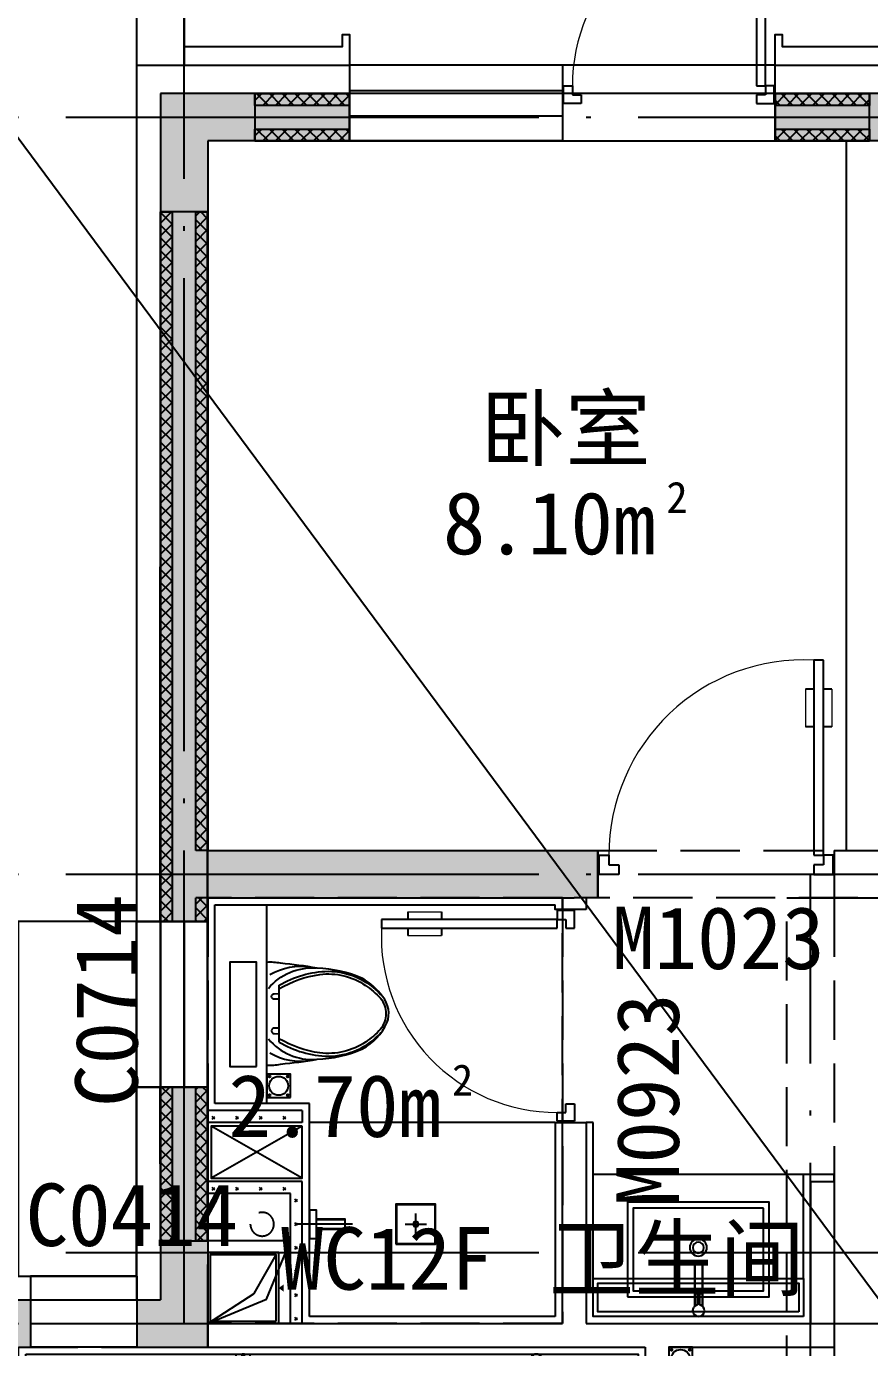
# Model space of a CAD drawing. Extents: x -46233 to 84150, y 109350 to 390860.
# Drawn here: x 28836 to 32402, y 152998 to 158584 of the extents above; entities that cross this region are included whole.
import ezdxf

# ---------------------------------------------------------------- set-up
doc = ezdxf.new("R2010")
doc.units = 0
doc.header["$LTSCALE"] = 1000
doc.header["$MEASUREMENT"] = 0
for name, pattern in [('120-WC-1.8x1.5+2.65x1.6$0$__DASH', [0.35, 0.25, -0.1]), ('120-墙体$0$120-墙体$0$DASH', [0.35, 0.25, -0.1]), ('3#-轴线$1$DOTE', [2.42, 2, -0.2, 0.02, -0.2]), ('DASH', [0.35, 0.25, -0.1])]:
    doc.linetypes.add(name, pattern=pattern)
doc.layers.get('Defpoints').update_dxf_attribs({"color": 4, "linetype": 'DASH'})
for name, color, linetype in [('120+120-墙体-连接$0$A-COLU-CONC-HATC', 204, 'Continuous'), ('120+120-墙体-连接$0$A-FLOR-UNDR', 177, 'Continuous'), ('120+120-墙体-连接$0$A-WALL-CONC', 9, 'Continuous'), ('120+120-墙体-连接$0$A-WALL-INSL', 241, 'Continuous'), ('120-MC编号-偶反$0$$1$A-ANNO-TEXT', 255, 'Continuous'), ('120-MC编号-偶反$0$$5$A-ANNO-TEXT', 255, 'Continuous'), ('120-O-MC$0$A-DOOR', 51, 'Continuous'), ('120-O-MC$0$A-WALL-CONC', 9, 'Continuous'), ('120-O-MC$0$A-WALL-INSL', 241, 'Continuous'), ('120-WC-1.8x1.5+2.65x1.6$0$A-FLOR-SPCL', 225, 'Continuous'), ('120-WC-1.8x1.5+2.65x1.6$0$FF-FIXT', 31, 'Continuous'), ('120-WC-1.8x1.5+2.65x1.6$0$FF-洁具及配件', 31, 'Continuous'), ('120-墙体$0$120-墙体$0$A-COLU-CONC-HATC', 204, 'Continuous'), ('120-墙体$0$120-墙体$0$A-DOOR', 51, 'Continuous'), ('120-墙体$0$120-墙体$0$A-FLOR-UNDR', 177, 'Continuous'), ('120-墙体$0$120-墙体$0$A-FURN-FIXD', 45, 'Continuous'), ('120-墙体$0$120-墙体$0$A-FURN-MOVE', 47, '120-墙体$0$120-墙体$0$DASH'), ('120-墙体$0$120-墙体$0$A-WALL-BLOK', 131, 'Continuous'), ('120-墙体$0$120-墙体$0$A-WALL-CONC', 9, 'Continuous'), ('120-墙体$0$120-墙体$0$A-WALL-INSL', 241, 'Continuous'), ('120-墙体$0$A-COLU-CONC-HATC', 204, 'Continuous'), ('120-墙体$0$A-FLOR-SPCL', 225, 'Continuous'), ('120-墙体$0$A-WALL-STUD', 133, 'Continuous'), ('120-文字-标反$0$A-ANNO-TEXT', 7, 'Continuous'), ('3#-轴线$1$A-ANNO-DOTE', 10, '3#-轴线$1$DOTE'), ('3#楼二层线脚$0$A-00-HX-113-wall-01Y$0$HRAL', 31, 'Continuous'), ('A-ANNO-NOTE', 3, 'Continuous'), ('S-ANNO-TEXT', 7, 'Continuous'), ('S-PC-FQ-WYQ', 4, 'Continuous')]:
    doc.layers.add(name, color=color, linetype=linetype)
doc.styles.add('120-MC编号-偶反$0$Standard', font='')
doc.styles.add('120-文字-标反$0$Standard', font='')
doc.styles.get("Standard").update_dxf_attribs({"font": ''})
doc.styles.get('120-MC编号-偶反$0$Standard').set_extended_font_data('SimSun')
doc.styles.get('120-文字-标反$0$Standard').set_extended_font_data('SimSun')
doc.styles.get('Standard').set_extended_font_data('SimSun')
pattern_1 = [(45, (16.99, 14.34), (-50, 50), [16, -54.7107]), (135, (128.304, 14.34), (-50, -50), [16, -54.7107])]

# ---------------------------------------------------------------- blocks, each defined once
blk = doc.blocks.new('120-O-MC$0$$DorLib2D$00000009')
for p, q in [((0.4129, 0.9053), (0.4129, 0.0807)), ((0.4541, 0.9053), (0.4129, 0.9053)), ((0.4541, 0.0807), (0.4541, 0.9053)), ((0.4129, 0.7822), (0.378, 0.7822)), ((0.489, 0.7822), (0.4541, 0.7822)), ((0.4129, 0.6235), (0.378, 0.6235)), ((0.489, 0.6235), (0.4541, 0.6235)), ((-0.4941, 0.0807), (-0.4529, 0.0807)), ((-0.4941, -0.0018), (-0.4941, 0.0807)), ((-0.4529, 0.0807), (-0.4529, 0.0395)), ((0.4129, 0.0807), (0.4541, 0.0807)), ((0.4953, 0.0807), (0.4541, 0.0807)), ((0.4541, 0.0807), (0.4541, 0.0395)), ((0.4953, -0.0018), (0.4953, 0.0807)), ((-0.4529, 0.0395), (-0.4117, 0.0395)), ((-0.4117, 0.0395), (-0.4117, -0.0018)), ((0.4541, 0.0395), (0.4129, 0.0395)), ((0.4129, 0.0395), (0.4129, -0.0018)), ((-0.4941, -0.0018), (-0.4941, -0.0018)), ((-0.4117, -0.0018), (-0.4941, -0.0018)), ((0.4129, -0.0018), (0.4953, -0.0018)), ((0.4953, -0.0018), (0.4953, -0.0018))]:
    blk.add_line(p, q)
at = {"lineweight": 13}
for p, q in [((0.378, 0.7822), (0.378, 0.6235)), ((0.489, 0.7822), (0.489, 0.6235))]:
    blk.add_line(p, q, dxfattribs=at)
blk.add_arc((0.3716, 0.0817), 0.8246, 87.13397, 180.07167, dxfattribs=at)
blk = doc.blocks.new('120-O-MC$0$$TCHSYS$WIN2D')
for p, q in [((-0.5, 0.5), (0.5, 0.5)), ((-0.5, 0.5), (-0.5, -0.5)), ((0.5, 0.5), (0.5, -0.5)), ((0.5, 0.1667), (-0.5, 0.1667)), ((0.5, -0.1667), (-0.5, -0.1667)), ((-0.5, -0.5), (0.5, -0.5))]:
    blk.add_line(p, q)
blk = doc.blocks.new('120-O-MC')
at = {"layer": '120-O-MC$0$A-DOOR'}
blk.add_line((-2500, 219.999479), (-1600, 219.999479), dxfattribs=at)
at = {"layer": '120-O-MC$0$A-WALL-CONC'}
for p, q in [((-2500, -100.000521), (-2500, 99.999479)), ((-700, -100.000521), (-700, 99.999479))]:
    blk.add_line(p, q, dxfattribs=at)
at = {"layer": '120-O-MC$0$A-WALL-INSL'}
for points in [[(-2500.020238, 99.471964), (-2500.020238, 220), (-3500, 220), (-3500, 100)], [(100, -3400), (200, -3400), (200, 219.999479), (-700, 219.999479), (-700, 99.999479)], [(200, -5000), (200, -4100), (100, -4100)]]:
    blk.add_lwpolyline(points, dxfattribs=at)
at = {"layer": '120-O-MC$0$A-DOOR', "zscale": 320}
for name, p, xscale, yscale in [('120-O-MC$0$$DorLib2D$00000009', (-2050, 59.999479), -900, 900), ('120-O-MC$0$$TCHSYS$WIN2D', (-1150, 59.999479), 900, 320)]:
    blk.add_blockref(name, p, dxfattribs=dict(at, xscale=xscale, yscale=yscale))
blk = doc.blocks.new('120-墙体$0$120-墙体$0$A$C73C35FE8')
at = {"layer": '120-墙体$0$120-墙体$0$A-FLOR-UNDR'}
blk.add_lwpolyline([(0, 350), (350, 350), (350, 0), (0, 0)], close=True, dxfattribs=at)
blk.add_lwpolyline([(0, 0), (103.1, 248.2), (350, 350)], dxfattribs=at)
at = {"layer": '120-墙体$0$120-墙体$0$A-FURN-FIXD'}
blk.add_lwpolyline([(150, 300, 0, 30, 0), (150, 320.8, 30, 30, 0)], format="xyseb", dxfattribs=at)
for points in [[(0, 300), (300, 300), (300, 0), (0, 0)], [(10, 290), (290, 290), (290, 10), (10, 10)]]:
    blk.add_lwpolyline(points, close=True, dxfattribs=at)
blk.add_lwpolyline([(0, 0), (127.1, 196.7), (290, 290)], dxfattribs=at)
blk = doc.blocks.new('120-WC-1.8x1.5+2.65x1.6$0$REWREWR')
at = {"layer": '120-WC-1.8x1.5+2.65x1.6$0$A-FLOR-SPCL', "linetype": '120-WC-1.8x1.5+2.65x1.6$0$__DASH', "ltscale": 0.5}
for p, q in [((15260162.3, -510296.4), (15260785.1, -510296.4)), ((15260112.3, -511062.7), (15260112.3, -510346.4)), ((15260150.1, -510918.5), (15260150.1, -510391.3)), ((15260190.1, -510351.3), (15260757.4, -510351.3)), ((15260797.4, -510918.5), (15260797.4, -510391.3)), ((15260835.1, -510346.4), (15260835.1, -511062.7)), ((15260835.1, -510918.1), (15260112.3, -510918.1)), ((15260242.6, -510974.7), (15260242.6, -510964.2)), ((15260323.9, -510949.8), (15260259.2, -510949.8)), ((15260259.2, -510949.8), (15260259.2, -510966.4)), ((15260259.2, -510966.4), (15260323.9, -510966.4)), ((15260323.9, -510966.4), (15260323.9, -510949.8)), ((15260334.3, -510975.9), (15260334.2, -510964.2)), ((15260709.4, -510997.1), (15260709.4, -511027.7)), ((15260792.6, -510997.1), (15260709.4, -510997.1)), ((15260792.6, -511027.7), (15260792.6, -510997.1)), ((15260112.3, -511026.9), (15260709.4, -511026.9)), ((15260112.3, -511062.7), (15260835.1, -511062.7)), ((15260792.6, -511026.9), (15260835.1, -511026.9))]:
    blk.add_line(p, q, dxfattribs=at)
blk.add_lwpolyline([(15260374, -510968.3, 0.185158), (15260369.1, -510955.6, 0.102042), (15260349.7, -510941.2, 0.060862), (15260324.6, -510933.2, 0.047173), (15260290.9, -510930, 0.047173), (15260257.1, -510933.2, 0.060862), (15260232.1, -510941.2, 0.102042), (15260212.6, -510955.6, 0.185158), (15260207.7, -510968.3, 0.185158), (15260212.6, -510981, 0.102042), (15260232.1, -510995.4, 0.060862), (15260257.1, -511003.4, 0.047173), (15260290.9, -511006.6, 0.047173), (15260324.6, -511003.4, 0.060862), (15260349.7, -510995.4, 0.102042), (15260369.1, -510981, 0.185158)], format="xyb", close=True, dxfattribs=at)
for points in [[(15260259.2, -510955.1, 0.008736), (15260256, -510955.8, 0.076276), (15260244.5, -510960.8, 0.259034), (15260242.6, -510964.2, 0.259034)], [(15260242.6, -510964.2, 0.259034), (15260244.5, -510967.6, 0.076276), (15260256, -510972.5, 0.036515), (15260269.5, -510975, 0.026615), (15260288.4, -510976, 0.026615), (15260307.2, -510975, 0.036515), (15260320.8, -510972.5, 0.076276), (15260332.3, -510967.6, 0.259034), (15260334.2, -510964.2, 0.259034), (15260332.3, -510960.8, 0.056762), (15260323.9, -510956.7, 0.036515)], [(15260242.6, -510974.7, 0.259034), (15260244.5, -510978.1, 0.076276), (15260256, -510983.1, 0.036515), (15260269.5, -510985.5, 0.026615), (15260288.4, -510986.5, 0.026615), (15260307.2, -510985.5, 0.036515), (15260320.8, -510983.1, 0.076276), (15260332.3, -510978.1, 0.259034), (15260334.2, -510974.7, 0.078462), (15260334, -510973.5, 0.056762)]]:
    blk.add_lwpolyline(points, format="xyb", dxfattribs=at)
blk.add_circle((15260748.8, -511027.7), 17.5, dxfattribs=at)
for centre, radius, start, end in [((15260162.3, -510346.4), 50, 90, 180), ((15260785.1, -510346.4), 50, 0, 90), ((15260190.1, -510391.3), 40, 90, 180), ((15260757.4, -510391.3), 40, 0, 90)]:
    blk.add_arc(centre, radius, start, end, dxfattribs=at)
at = {"layer": '120-WC-1.8x1.5+2.65x1.6$0$A-FLOR-SPCL', "linetype": '120-WC-1.8x1.5+2.65x1.6$0$__DASH', "ltscale": 0.5, "width": 0.8, "flags": 9}
for tag in ['YSIZE', 'XSIZE']:
    blk.add_attdef(tag, (15260490.1, -511062.7), '', height=0.5, rotation=180, dxfattribs=at)
blk = doc.blocks.new('120-WC-1.8x1.5+2.65x1.6$0$A$C569A68CE')
at = {"layer": '120-WC-1.8x1.5+2.65x1.6$0$A-FLOR-SPCL'}
for p, q in [((-17.2, -195.2), (-16.1, -195.2)), ((14, -195.2), (15.1, -195.2))]:
    blk.add_line(p, q, dxfattribs=at)
for points in [[(20.6, 14.3), (16.6, 19.5), (11.4, 23.5), (5.4, 25.9), (-1, 26.8), (-7.5, 25.9), (-13.5, 23.5), (-18.7, 19.5), (-22.7, 14.3), (-25.1, 8.3), (-26, 1.8), (-25.1, -4.6), (-22.7, -10.6), (-18.7, -15.8), (-13.5, -19.8), (-7.6, -22.2), (-6.7, -22.7), (-6, -23.2), (-5.4, -24), (-5, -24.8), (-5, -25.7), (-5, -76.2), (-4.9, -77.3), (-4.6, -78.2), (-3.9, -79), (-3, -79.7), (-2.1, -80), (-1, -80.2), (0, -80), (0.9, -79.7), (1.8, -79), (2.5, -78.2), (2.9, -77.3), (3, -76.2), (3, -25.7), (3, -24.8), (3.3, -24), (3.9, -23.2), (4.6, -22.7), (5.5, -22.2), (11.4, -19.8), (16.6, -15.8), (20.6, -10.6), (23.1, -4.6), (24, 1.8), (23.1, 8.3)], [(20.2, 14), (16.3, 19.1), (11.2, 23), (5.3, 25.4), (-1, 26.3), (-7.3, 25.4), (-13.2, 23), (-18.3, 19.1), (-22.2, 14), (-24.6, 8.1), (-25.5, 1.8), (-24.6, -4.5), (-22.2, -10.4), (-18.3, -15.5), (-13.2, -19.4), (-7.3, -21.8), (-6.4, -22.3), (-5.6, -22.9), (-4.9, -23.8), (-4.5, -24.7), (-4.5, -25.7), (-4.5, -76.2), (-4.4, -77.2), (-4.1, -78), (-3.5, -78.7), (-2.7, -79.3), (-1.9, -79.6), (-1, -79.7), (-0.1, -79.6), (0.7, -79.3), (1.5, -78.7), (2.1, -78), (2.4, -77.2), (2.5, -76.2), (2.5, -25.7), (2.5, -24.7), (2.9, -23.8), (3.6, -22.9), (4.4, -22.3), (5.3, -21.8), (11.2, -19.4), (16.3, -15.5), (20.2, -10.4), (22.6, -4.5), (23.5, 1.8), (22.6, 8.1)], [(16, -16.3), (15, -17.1), (15, -190.2), (14.4, -194.3), (12.8, -198.2), (10.3, -201.5), (7, -204), (3.1, -205.6), (-1, -206.2), (-5.2, -205.6), (-9, -204), (-12.3, -201.5), (-14.9, -198.2), (-16.5, -194.3), (-17, -190.2), (-17, -17.1), (-18, -16.3), (-18, -190.2), (-17.5, -194.6), (-15.8, -198.7), (-13.1, -202.2), (-9.5, -204.9), (-5.4, -206.6), (-1, -207.2), (3.4, -206.6), (7.5, -204.9), (11, -202.2), (13.7, -198.7), (15.4, -194.6), (16, -190.2)], [(15, -17.1), (11.4, -19.8), (5.5, -22.2), (4.6, -22.7), (3.9, -23.2), (3.3, -24), (3, -24.8), (3, -25.7), (3, -76.2), (2.8, -77.9), (1.8, -79), (0.5, -80), (-1.6, -80.2), (-3, -79.7), (-3.9, -79), (-4.9, -77.9), (-5, -76.2), (-5, -25.7), (-5, -24.8), (-5.4, -24), (-6, -23.2), (-6.7, -22.7), (-7.6, -22.2), (-13.5, -19.8), (-17, -17.1), (-17, -190.2), (-16.5, -194.3), (-14.9, -198.2), (-12.3, -201.5), (-9, -204), (-5.2, -205.6), (-1, -206.2), (3.1, -205.6), (7, -204), (10.3, -201.5), (12.8, -198.2), (14.4, -194.3), (15, -190.2)]]:
    blk.add_lwpolyline(points, close=True, dxfattribs=at)
blk.add_lwpolyline([(-13.5, -71.5), (-13.5, -71.3), (-13.5, -71.2), (-13.4, -71), (-13.4, -70.8), (-13.3, -70.6), (-13.2, -70.5), (-13.1, -70.3), (-12.9, -70.1), (-12.8, -70), (-12.6, -69.8), (-12.2, -69.5), (-11.7, -69.2), (-11.1, -68.9), (-10.5, -68.6), (-9.9, -68.3), (-9.2, -68.1), (-7.6, -67.7), (-5.8, -67.4), (-4, -67.2), (-2, -67), (-0.1, -67), (1.9, -67.2), (3.7, -67.4), (5.5, -67.7), (7.1, -68.1), (7.8, -68.3), (8.5, -68.6), (9.1, -68.9), (9.6, -69.2), (10.1, -69.5), (10.5, -69.8), (10.7, -70), (10.9, -70.1), (11, -70.3), (11.1, -70.5), (11.2, -70.6), (11.3, -70.8), (11.4, -71), (11.4, -71.2), (11.5, -71.3), (11.5, -71.5), (11.5, -71.7), (11.4, -71.9), (11.4, -72.1), (11.3, -72.2), (11.2, -72.4), (11.1, -72.6), (11, -72.7), (10.9, -72.9), (10.7, -73.1), (10.5, -73.2), (10.1, -73.6), (9.6, -73.9), (9.1, -74.2), (8.5, -74.4), (7.8, -74.7), (7.1, -74.9), (5.5, -75.4), (3.7, -75.7), (1.9, -75.9), (-0.1, -76), (-2, -76), (-4, -75.9), (-5.8, -75.7), (-7.6, -75.4), (-9.2, -74.9), (-9.9, -74.7), (-10.5, -74.4), (-11.1, -74.2), (-11.7, -73.9), (-12.2, -73.6), (-12.6, -73.2), (-12.8, -73.1), (-12.9, -72.9), (-13.1, -72.7), (-13.2, -72.6), (-13.3, -72.4), (-13.4, -72.2), (-13.4, -72.1), (-13.5, -71.9), (-13.5, -71.7), (-13.5, -71.5)], dxfattribs=at)
blk = doc.blocks.new('120-WC-1.8x1.5+2.65x1.6$0$A$C05716B03')
at = {"layer": '120-WC-1.8x1.5+2.65x1.6$0$A-FLOR-SPCL'}
for points in [[(-100, 400), (500, 400), (500, 0), (-100, 0)], [(475, 25), (-75, 25), (-75, 375), (475, 375)]]:
    blk.add_lwpolyline(points, close=True, dxfattribs=at)
for radius in [36, 23]:
    blk.add_circle((200, 192.2), radius, dxfattribs=at)
blk = doc.blocks.new('120-WC-1.8x1.5+2.65x1.6$0$A$C4A066A6E')
at = {"layer": '120-WC-1.8x1.5+2.65x1.6$0$FF-FIXT', "color": 8}
blk.add_blockref('120-WC-1.8x1.5+2.65x1.6$0$A$C569A68CE', (0, 456.5), dxfattribs=at)
at = {"layer": '120-WC-1.8x1.5+2.65x1.6$0$FF-洁具及配件', "color": 8, "ltscale": 0.01, "xscale": -1}
blk.add_blockref('120-WC-1.8x1.5+2.65x1.6$0$A$C05716B03', (200, 0), dxfattribs=at)
blk = doc.blocks.new('120-WC-1.8x1.5+2.65x1.6$0$A$C096A077C')
at = {"layer": '120-WC-1.8x1.5+2.65x1.6$0$A-FLOR-SPCL'}
blk.add_line((-182.2, 0), (56.6, 0), dxfattribs=at)
for points in [[(-366, -84), (-534, -84), (-534, 84), (-366, 84)], [(-368.8, -81.2), (-531.2, -81.2), (-531.2, 81.2), (-368.8, 81.2)], [(-30, -60), (-30, 60), (0, 60), (0, -60)], [(-30, -23), (-30, 23), (-150, 23), (-150, -23)], [(-150, 20), (-150, -20), (-30, -20), (-30, 20)]]:
    blk.add_lwpolyline(points, close=True, dxfattribs=at)
for points in [[(-450, -44.8), (-450, 44.8)], [(-405.2, 0), (-494.8, 0)]]:
    blk.add_lwpolyline(points, dxfattribs=at)
blk.add_circle((-450, 0), 11.2, dxfattribs=at)
blk = doc.blocks.new('120-WC-1.8x1.5+2.65x1.6$0$dfghrtjrtuj6')
at = {"layer": '120-WC-1.8x1.5+2.65x1.6$0$A-FLOR-SPCL'}
for points in [[(-217, 0, 0.071142), (-213, -58.1, 0.019152), (-192.8, -212.4, 0.090609), (-149, -404.1, 0.163158), (-38.2, -508, 0.273043), (72.6, -489.5, 0.094885), (149, -404.1, 0.090609), (192.8, -212.4, 0.019152), (213, -58.1, 0.071142), (217, 0)], [(-165, -12.4, 0.180688), (-197.1, -185.5, -4.705295)], [(-106.5, -6.4, 0.237416), (-193.6, -207.9, -3.87225)], [(-119.9, -51.4, 0.129606), (-179.5, -259.3, 0.211204), (-80.1, -482.5, 2.252949)], [(105.7, -51.3, -0.095348), (165.9, -224.7, -0.180567), (119.8, -417.3, -0.059956), (65.2, -480.7, -0.149733), (0, -503.9, -0.149733), (-65.2, -480.7, -0.059956), (-119.9, -417.3, -0.180567), (-165.9, -224.7, -0.095348), (-105.7, -51.3, 0.095348)], [(-61.3, -50.9), (-61.5, -31.5, 1.018669), (-84.1, -31.5), (-85.1, -51.1)], [(61.3, -50.9), (61.5, -31.5, -1.018669), (84.1, -31.5), (85.1, -51.1)], [(119.9, -51.4, -0.129606), (179.5, -259.3, -0.211204), (80.1, -482.5, -2.252949)], [(106.5, -6.4, -0.237416), (193.6, -207.9, 3.87225)], [(165, -12.4, -0.180688), (197.1, -185.5, 4.705295)]]:
    blk.add_lwpolyline(points, format="xyb", dxfattribs=at)
blk.add_lwpolyline([(-119.9, -51.4), (119.9, -51.4)], dxfattribs=at)
blk = doc.blocks.new('120-WC-1.8x1.5+2.65x1.6$0$A$C446C3F73')
at = {"layer": '120-WC-1.8x1.5+2.65x1.6$0$A-FLOR-SPCL'}
blk.add_lwpolyline([(-50, -50), (50, -50), (50, 50), (-50, 50)], close=True, dxfattribs=at)
for centre, radius in [((-39.1, 39.1), 4), ((0, 0), 40), ((39.1, 39.1), 4), ((-39.1, -39.1), 4), ((39.1, -39.1), 4)]:
    blk.add_circle(centre, radius, dxfattribs=at)
blk = doc.blocks.new('120-WC-1.8x1.5+2.65x1.6$0$A$C375b1e90')
at = {"layer": '120-WC-1.8x1.5+2.65x1.6$0$A-FLOR-SPCL'}
for points in [[(0, -770), (-10, -770), (-10, 0)], [(0, -770), (0, 0)]]:
    blk.add_lwpolyline(points, dxfattribs=at)
blk.add_lwpolyline([(15.4, -120.4), (5.4, -120.4), (5.4, -890.4), (15.4, -890.4)], close=True, dxfattribs=at)
blk = doc.blocks.new('120-WC-1.8x1.5+2.65x1.6')
at = {"layer": '120-WC-1.8x1.5+2.65x1.6$0$A-FLOR-SPCL'}
for p, q in [((-30, -30), (-1470, -30)), ((-250, -870), (-250, -30)), ((-30, -870), (-30, -30)), ((-430, -1770), (-430, -870)), ((-430, -870), (-30, -870)), ((-1630, -1770), (-1630, -950)), ((-1470, -950), (-1470, -1770)), ((-2650, -1170), (-1630, -1170)), ((-1470, -1770), (-430, -1770)), ((770, -1930), (-1820, -1930)), ((-1820, -1930), (-1820, -3470)), ((-180, -2130), (-180, -1930)), ((770, -3470), (770, -1930)), ((-980, -2130), (-180, -2130))]:
    blk.add_line(p, q, dxfattribs=at)
for points in [[(-1500, -50), (-1470, -50), (-1470, -30)], [(-1630, -950), (-1600, -950)], [(-1470, -950), (-1500, -950)], [(-1470, -950), (-430, -950)], [(-2650, -1200), (-2650, -1170)], [(-2520, -1610), (-2520, -1170)], [(-980, -1930), (-1820, -1930), (-1820, -2530), (-980, -2530), (-980, -2130)], [(-180, -3470), (-180, -1930)], [(-120.5, -3470), (-120.5, -1930)], [(-1750, -3500), (-1750, -3470), (-1820, -3470)], [(-850, -3500), (-850, -3470), (770, -3470)]]:
    blk.add_lwpolyline(points, dxfattribs=at)
for points in [[(-206.4, -712.7), (-206.4, -272.3), (-94.1, -272.3), (-94.1, -712.7)], [(-2520, -1770), (-1630, -1770), (-1630, -1610), (-2520, -1610)], [(-2500, -1750), (-1650, -1750), (-1650, -1630), (-2500, -1630)], [(-1820, -2090), (-180, -2090), (-180, -1930), (-1820, -1930)], [(-1800, -2070), (-200, -2070), (-200, -1950), (-1800, -1950)], [(-155.2, -1930), (-145.2, -1930), (-145.2, -2700), (-155.2, -2700)], [(-357.3, -2086.4), (-797.7, -2086.4), (-797.7, -1974.1), (-357.3, -1974.1)]]:
    blk.add_lwpolyline(points, close=True, dxfattribs=at)
at = {"layer": 'Defpoints'}
for points in [[(-1500, -1800), (0, -1800), (0, 0), (-1500, 0)], [(-1500, 0), (0, 0), (0, -1800), (-1500, -1800)], [(-1850, -3500), (800, -3500), (800, -1900), (-1850, -1900)], [(800, -1900), (-1850, -1900), (-1850, -3500), (800, -3500)]]:
    blk.add_lwpolyline(points, close=True, dxfattribs=at)
at = {"layer": '120-WC-1.8x1.5+2.65x1.6$0$A-FLOR-SPCL', "xscale": -1}
for name, p, rotation in [('120-WC-1.8x1.5+2.65x1.6$0$dfghrtjrtuj6', (-250, -490), 270), ('120-WC-1.8x1.5+2.65x1.6$0$A$C446C3F73', (-300, -795), 270), ('120-WC-1.8x1.5+2.65x1.6$0$A$C4A066A6E', (-2075, -1286.7), 180), ('120-WC-1.8x1.5+2.65x1.6$0$A$C446C3F73', (-230, -2180), 270), ('120-WC-1.8x1.5+2.65x1.6$0$A$C096A077C', (324.7, -3470), 90), ('120-WC-1.8x1.5+2.65x1.6$0$A$C446C3F73', (324.8, -3420), 90)]:
    blk.add_blockref(name, p, dxfattribs=dict(at, rotation=rotation))
at = {"layer": '120-WC-1.8x1.5+2.65x1.6$0$A-FLOR-SPCL'}
for name, p in [('120-WC-1.8x1.5+2.65x1.6$0$A$C096A077C', (-430, -1380)), ('120-WC-1.8x1.5+2.65x1.6$0$A$C375b1e90', (-145.2, -1930))]:
    blk.add_blockref(name, p, dxfattribs=at)
at = {"layer": '120-WC-1.8x1.5+2.65x1.6$0$A-FLOR-SPCL', "xscale": -1}
for name, p in [('120-WC-1.8x1.5+2.65x1.6$0$A$C446C3F73', (-2000, -1950)), ('120-WC-1.8x1.5+2.65x1.6$0$A$C4A066A6E', (-1391, -2412.4)), ('120-WC-1.8x1.5+2.65x1.6$0$dfghrtjrtuj6', (-580, -2130))]:
    blk.add_blockref(name, p, dxfattribs=at)
at = {"layer": '120-WC-1.8x1.5+2.65x1.6$0$A-FLOR-SPCL', "xscale": 0.830108359133129, "yscale": 0.830108359133129, "zscale": 0.830108359133129, "rotation": 90}
blk.add_blockref('120-WC-1.8x1.5+2.65x1.6$0$REWREWR', (-426249.2, -12670205.3), dxfattribs=at)
blk = doc.blocks.new('120-墙体$0$120-墙体$0$$TCHSYS$WIN2D')
for p, q in [((-0.5, 0.5), (0.5, 0.5)), ((-0.5, 0.5), (-0.5, -0.5)), ((0.5, 0.5), (0.5, -0.5)), ((0.5, 0.1667), (-0.5, 0.1667)), ((0.5, -0.1667), (-0.5, -0.1667)), ((-0.5, -0.5), (0.5, -0.5))]:
    blk.add_line(p, q)
blk = doc.blocks.new('120-墙体$0$120-墙体$0$$DorLib2D$00000009')
for p, q in [((0.4129, 0.9053), (0.4129, 0.0807)), ((0.4541, 0.9053), (0.4129, 0.9053)), ((0.4541, 0.0807), (0.4541, 0.9053)), ((0.4129, 0.7822), (0.378, 0.7822)), ((0.489, 0.7822), (0.4541, 0.7822)), ((0.4129, 0.6235), (0.378, 0.6235)), ((0.489, 0.6235), (0.4541, 0.6235)), ((-0.4941, 0.0807), (-0.4529, 0.0807)), ((-0.4941, -0.0018), (-0.4941, 0.0807)), ((-0.4529, 0.0807), (-0.4529, 0.0395)), ((0.4129, 0.0807), (0.4541, 0.0807)), ((0.4953, 0.0807), (0.4541, 0.0807)), ((0.4541, 0.0807), (0.4541, 0.0395)), ((0.4953, -0.0018), (0.4953, 0.0807)), ((-0.4529, 0.0395), (-0.4117, 0.0395)), ((-0.4117, 0.0395), (-0.4117, -0.0018)), ((0.4541, 0.0395), (0.4129, 0.0395)), ((0.4129, 0.0395), (0.4129, -0.0018)), ((-0.4941, -0.0018), (-0.4941, -0.0018)), ((-0.4117, -0.0018), (-0.4941, -0.0018)), ((0.4129, -0.0018), (0.4953, -0.0018)), ((0.4953, -0.0018), (0.4953, -0.0018))]:
    blk.add_line(p, q)
at = {"lineweight": 13}
for p, q in [((0.378, 0.7822), (0.378, 0.6235)), ((0.489, 0.7822), (0.489, 0.6235))]:
    blk.add_line(p, q, dxfattribs=at)
blk.add_arc((0.3716, 0.0817), 0.8246, 87.134, 180.0717, dxfattribs=at)
blk = doc.blocks.new('120-墙体')
at = {"layer": '120-墙体$0$120-墙体$0$A-COLU-CONC-HATC'}
for points in [[(-3500, 100), (-3500, -100), (-2850, -100), (-2850, 100)], [(-2850, 100), (-2850, -100), (-2500, -100), (-2500, 100)], [(-700, -100), (-100, -100), (100, 100), (-700, 100)], [(100, 100), (-100, -100), (-100, -3100), (-33.3, -3200), (100, -3200)], [(-1650, -3100), (-1750, -3100), (-1750, -3300), (-1650, -3300)], [(-33.3, -3200), (-100, -3100), (-1650, -3100), (-1650, -3300), (-100, -3300)], [(-33.3, -3200), (-100, -3300), (-100, -3400), (100, -3400), (100, -3200)], [(100, -4100), (-100, -4100), (-100, -5200), (100, -5000)], [(200, -5200), (200, -5000), (100, -5000), (-100, -5200)]]:
    blk.add_hatch(color=256, dxfattribs=at).paths.add_polyline_path(points)
at = {"layer": '120-墙体$0$A-COLU-CONC-HATC'}
h = blk.add_hatch(dxfattribs=at)
h.set_pattern_fill('石膏板', color=256, scale=20, style=0)
h.set_pattern_definition(pattern_1)
h.paths.add_polyline_path([(-500, -4250), (-100, -4250), (-100, -4200), (-500, -4200)])
h = blk.add_hatch(dxfattribs=at)
h.set_pattern_fill('石膏板', color=256, scale=20, style=0)
h.set_pattern_definition(pattern_1)
h.paths.add_polyline_path([(-450, -5100), (-450, -4550), (-500, -4500), (-500, -5100)])
h = blk.add_hatch(dxfattribs=at)
h.set_pattern_fill('石膏板', color=256, scale=20, style=0)
h.set_pattern_definition(pattern_1)
h.paths.add_polyline_path([(-500, -4500), (-450, -4550), (-100, -4550), (-100, -4500)])
at = {"layer": '120-墙体$0$120-墙体$0$A-FURN-MOVE'}
blk.add_circle((-330, -4680), 50, dxfattribs=at)
at = {"layer": '120-墙体$0$120-墙体$0$A-WALL-BLOK'}
for p, q in [((-2800, -100), (-2800, -3100)), ((-2750, -3100), (-2800, -3100)), ((-2850, -3300), (-2950, -3300)), ((-2750, -3300), (-2850, -3300)), ((-1700, -3300), (-1700, -3350)), ((-1700, -3350), (-1600, -3350)), ((-1600, -3350), (-1600, -3300)), ((-1600, -4250), (-1700, -4250)), ((-1700, -4250), (-1700, -5100)), ((-1600, -5100), (-1600, -4250)), ((-2750, -4500), (-2750, -5200)), ((-2650, -4500), (-2750, -4500)), ((-2650, -4500), (-2650, -5100)), ((-2000, -5100), (-2650, -5100)), ((-1700, -5100), (-2000, -5100)), ((-100, -5100), (-1600, -5100)), ((-100, -5200), (-100, -5100)), ((-2050, -5200), (-2750, -5200)), ((-2050, -5200), (-2050, -6800)), ((-1950, -5200), (-1950, -6800)), ((-1650, -5200), (-1950, -5200)), ((-100, -5200), (-1650, -5200))]:
    blk.add_line(p, q, dxfattribs=at)
at = {"layer": '120-墙体$0$120-墙体$0$A-WALL-CONC'}
for p, q in [((-3500, 100), (-2850, 100)), ((-2850, 100), (-2500, 100)), ((-2500, 100), (-2500, -100)), ((-700, 100), (100, 100)), ((-700, 100), (-700, -100)), ((100, 100), (100, -3200)), ((-3500, -100), (-2850, -100)), ((-2850, -100), (-2500, -100)), ((-700, -100), (-100, -100)), ((-100, -100), (-100, -3100)), ((-2750, -3100), (-2750, -3300)), ((-1650, -3100), (-1750, -3100)), ((-1750, -3100), (-1750, -3300)), ((-100, -3100), (-1650, -3100)), ((100, -3200), (100, -3400)), ((-1750, -3300), (-1650, -3300)), ((-100, -3300), (-1650, -3300)), ((-100, -3300), (-100, -3400)), ((-100, -3400), (100, -3400)), ((-100, -4100), (100, -4100)), ((-100, -4100), (-100, -5200)), ((100, -4100), (100, -5000)), ((200, -5000), (100, -5000)), ((200, -5000), (200, -5200)), ((650, -5000), (650, -5200)), ((200, -5200), (-100, -5200))]:
    blk.add_line(p, q, dxfattribs=at)
at = {"layer": '120-墙体$0$120-墙体$0$A-WALL-INSL'}
for p, q in [((200, -3400), (100, -3400)), ((200, -4100), (100, -4100)), ((200, -4900), (200, -5000))]:
    blk.add_line(p, q, dxfattribs=at)
at = {"layer": '120-墙体$0$A-FLOR-SPCL'}
blk.add_lwpolyline([(-500, -4265), (-115, -4265), (-115, -4485), (-500, -4485)], close=True, dxfattribs=at)
for points in [[(-500, -4265), (-115, -4485)], [(-500, -4485), (-115, -4265)]]:
    blk.add_lwpolyline(points, dxfattribs=at)
at = {"layer": '120-墙体$0$A-WALL-STUD'}
for p, q in [((-500, -4200), (-100, -4200)), ((-500, -4200), (-500, -4250)), ((-100, -4200), (-100, -4250)), ((-500, -4250), (-100, -4250)), ((-500, -5100), (-500, -4500)), ((-500, -4500), (-100, -4500)), ((-100, -4500), (-100, -4550)), ((-450, -5100), (-450, -4550)), ((-450, -4550), (-100, -4550)), ((-500, -5100), (-450, -5100))]:
    blk.add_line(p, q, dxfattribs=at)
at = {"layer": 'Defpoints'}
for points in [[(-6350, -3300), (-1750, -3300), (-1750, -3100), (-6350, -3100)], [(-2550, -3300), (-2750, -3300), (-2750, -6800), (-2550, -6800)], [(-450, -4550), (-100, -4550), (-100, -4800), (-450, -4800)]]:
    blk.add_lwpolyline(points, close=True, dxfattribs=at)
blk.add_blockref('120-WC-1.8x1.5+2.65x1.6', (-100, -3300))
at = {"rotation": 90}
blk.add_blockref('120-墙体$0$120-墙体$0$A$C73C35FE8', (-100, -5100), dxfattribs=at)
at = {"layer": '120-墙体$0$120-墙体$0$A-DOOR'}
for name, p, xscale, yscale, zscale, rotation in [('120-墙体$0$120-墙体$0$$DorLib2D$00000009', (-2250, -3200), 1000, -1000, 200, 180), ('120-墙体$0$120-墙体$0$$DorLib2D$00000009', (-1650, -3800), -900, 900, 100, 270), ('120-墙体$0$120-墙体$0$$TCHSYS$WIN2D', (50, -3750), -700, -300, 300, 270), ('120-墙体$0$120-墙体$0$$TCHSYS$WIN2D', (425, -5050), -450, -300, 300, 180)]:
    blk.add_blockref(name, p, dxfattribs=dict(at, xscale=xscale, yscale=yscale, zscale=zscale, rotation=rotation))
blk = doc.blocks.new('120+120-墙体-连接')
at = {"layer": '120+120-墙体-连接$0$A-COLU-CONC-HATC'}
blk.add_hatch(color=256, dxfattribs=at).paths.add_polyline_path([(0, -33.3), (100, -100), (150, -100), (150, 100), (0, 100)])
at = {"layer": '120+120-墙体-连接$0$A-FLOR-UNDR'}
blk.add_lwpolyline([(598, 1700), (98, 1700), (98, 200), (598, 200)], close=True, dxfattribs=at)
at = {"layer": '120+120-墙体-连接$0$A-WALL-CONC'}
for p, q in [((0, 100), (150, 100)), ((150, 100), (150, -100)), ((100, -100), (150, -100))]:
    blk.add_line(p, q, dxfattribs=at)
at = {"layer": '120+120-墙体-连接$0$A-WALL-INSL'}
blk.add_line((0, 200), (150, 200), dxfattribs=at)
blk = doc.blocks.new('120-文字-标反')
at = {"layer": '120-文字-标反$0$A-ANNO-TEXT', "style": '120-文字-标反$0$Standard'}
for s, p in [('卧室', (-8397.7, 5652.2)), ('WC12F', (-9240.7, 2143.2)), ('卫生间', (-8106.5, 2143.2))]:
    blk.add_text(s, height=264.35, dxfattribs=at).set_placement(p)
at = {"layer": 'Defpoints', "style": '120-文字-标反$0$Standard'}
for s, height, p in [('2', 132.2, (-7610.2, 5427.2)), ('8.10m', 264.35, (-8555.4, 5252.2)), ('2', 132.2, (-8517.2, 2963.9)), ('2.70m', 264.35, (-9462.3, 2788.9))]:
    blk.add_text(s, height=height, dxfattribs=at).set_placement(p)
blk = doc.blocks.new('3#-标准层')
at = {"xscale": -1}
blk.add_blockref('120-墙体', (21700, 0), dxfattribs=at)
for name, p in [('120-文字-标反', (31350, -7100)), ('120+120-墙体-连接', (20900, -5100))]:
    blk.add_blockref(name, p)
blk = doc.blocks.new('3#-轴线')
at = {"layer": '3#-轴线$1$A-ANNO-DOTE'}
for points in [[(21700, -5100), (21700, 5500)], [(-3000, 0), (45757.3, 0)], [(-3000, -3200), (45757.3, -3200)], [(24350, -16100), (24350, -3200)], [(-3000, -4800), (45757.3, -4800)], [(-3000, -5100), (45757.3, -5100)]]:
    blk.add_lwpolyline(points, dxfattribs=at)
blk = doc.blocks.new('120-MC编号-偶反')
at = {"layer": '120-MC编号-偶反$0$$1$A-ANNO-TEXT', "color": 2, "style": '120-MC编号-偶反$0$Standard'}
blk.add_text('C0714', height=264.35, rotation=90, dxfattribs=at).set_placement((-9846.2, 2915.8, 0))
blk.add_text('C0414', height=264.35, dxfattribs=at).set_placement((-10320.5, 2327.7, 0))
at = {"layer": '120-MC编号-偶反$0$$5$A-ANNO-TEXT', "color": 2, "style": '120-MC编号-偶反$0$Standard'}
blk.add_text('M1023', height=264.35, dxfattribs=at).set_placement((-7840, 3498.5))
blk.add_text('M0923', height=264.35, rotation=90, dxfattribs=at).set_placement((-7556.9, 2496.5))
blk = doc.blocks.new('3#楼二层线脚')
at = {"layer": '3#楼二层线脚$0$A-00-HX-113-wall-01Y$0$HRAL'}
for points in [[(9850, 7320), (9850, 8649.9), (9800, 8649.9), (9800, 8599.9), (9700, 8599.9), (9700, 8649.9), (9650, 8649.9), (9650, 7320)], [(7150, 7320), (7150, 7450), (7120, 7450), (7120, 7399.9), (6180, 7399.9), (6180, 7450), (6150, 7450), (6150, 7320)], [(9649.9, 7399.9), (9649.9, 7399.9), (8980, 7399.9), (8980, 7450), (8950, 7450), (8950, 7320)]]:
    blk.add_lwpolyline(points, dxfattribs=at)
blk = doc.blocks.new('A$C53EF3948')
at = {"layer": 'S-PC-FQ-WYQ'}
h = blk.add_hatch(dxfattribs=at)
h.set_pattern_fill('ANSI37', color=8, scale=12, angle=180)
h.set_pattern_definition([(225, (-530305.14, -690264.16), (26.9407684, -26.9407684), []), (315, (-530305.14, -690264.16), (26.9407684, 26.9407684), [])])
h.paths.add_polyline_path([(22099.3, -50), (22099.3, 0), (22499.3, 0), (22499.3, -50)])
h = blk.add_hatch(dxfattribs=at)
h.set_pattern_fill('ANSI37', color=8, scale=12, angle=180)
h.set_pattern_definition([(225, (-532505.23, -690264.16), (26.9407684, -26.9407684), []), (315, (-532505.23, -690264.16), (26.9407684, 26.9407684), [])])
h.paths.add_polyline_path([(24299.4, -50), (24299.4, 0), (24699.4, 0), (24699.4, -50)])
h = blk.add_hatch(dxfattribs=at)
h.set_pattern_fill('ANSI37', color=8, scale=12, angle=180)
h.set_pattern_definition([(225, (-530305.14, -690414.16), (26.9407684, -26.9407684), []), (315, (-530305.14, -690414.16), (26.9407684, 26.9407684), [])])
h.paths.add_polyline_path([(22099.3, -200), (22099.3, -150), (22499.3, -150), (22499.3, -200)])
h = blk.add_hatch(dxfattribs=at)
h.set_pattern_fill('ANSI37', color=8, scale=12, angle=180)
h.set_pattern_definition([(225, (-532505.23, -690414.16), (26.9407684, -26.9407684), []), (315, (-532505.23, -690414.16), (26.9407684, 26.9407684), [])])
h.paths.add_polyline_path([(24299.4, -200), (24299.4, -150), (24699.4, -150), (24699.4, -200)])
h = blk.add_hatch(dxfattribs=at)
h.set_pattern_fill('ANSI37', color=8, scale=12, angle=90)
h.set_pattern_definition([(135, (-878155.81, 684089.665), (-26.9407684, -26.9407684), []), (225, (-878155.81, 684089.665), (26.9407684, -26.9407684), [])])
h.paths.add_polyline_path([(21749.3, -3500.1), (21699.3, -3500.1), (21699.5, -500.1), (21749.5, -500.1)])
h = blk.add_hatch(dxfattribs=at)
h.set_pattern_fill('ANSI37', color=8, scale=12, angle=90)
h.set_pattern_definition([(135, (-878305.81, 684089.665), (-26.9407684, -26.9407684), []), (225, (-878305.81, 684089.665), (26.9407684, -26.9407684), [])])
h.paths.add_polyline_path([(21899.3, -3200.2), (21849.3, -3200.2), (21849.5, -500.1), (21899.5, -500.1)])
h.paths.add_polyline_path([(21849.3, -3400.1), (21899.3, -3400.1), (21899.3, -3500.1), (21849.3, -3500.1)])
h = blk.add_hatch(dxfattribs=at)
h.set_pattern_fill('ANSI37', color=8, scale=12, angle=90)
h.set_pattern_definition([(135, (-878155.57, 680289.666), (-26.9407684, -26.9407684), []), (225, (-878155.57, 680289.666), (26.9407684, -26.9407684), [])])
h.paths.add_polyline_path([(21749.5, -4850.2), (21699.5, -4850.2), (21699.3, -4200.1), (21749.3, -4200.1)])
h = blk.add_hatch(dxfattribs=at)
h.set_pattern_fill('ANSI37', color=8, scale=12, angle=90)
h.set_pattern_definition([(135, (-878305.57, 680289.666), (-26.9407684, -26.9407684), []), (225, (-878305.57, 680289.666), (26.9407684, -26.9407684), [])])
h.paths.add_polyline_path([(21899.5, -4850.2), (21849.5, -4850.2), (21849.3, -4200.1), (21899.3, -4200.1)])
at = {"layer": 'S-PC-FQ-WYQ', "color": 8}
for p, q in [((21900.1, -3200.2), (21849.3, -3200.2)), ((21899.3, -3400.1), (21849.3, -3400.1))]:
    blk.add_line(p, q, dxfattribs=at)
for points in [[(22099.3, -50), (22099.3, 0), (22499.3, 0), (22499.3, -50)], [(22499.3, -200), (22499.3, 0), (22099.3, 0), (22099.3, -200)], [(24299.3, 0), (22499.3, 0), (22499.3, -200), (24299.3, -200)], [(24299.4, -50), (24299.4, 0), (24699.4, 0), (24699.4, -50)], [(24699.4, -200), (24699.4, 0), (24299.4, 0), (24299.4, -200)], [(22099.3, -200), (22099.3, -150), (22499.3, -150), (22499.3, -200)], [(24299.4, -200), (24299.4, -150), (24699.4, -150), (24699.4, -200)], [(21749.3, -3500.1), (21699.3, -3500.1), (21699.5, -500.1), (21749.5, -500.1)], [(21899.5, -500.1), (21699.5, -500.1), (21699.3, -3500.1), (21899.3, -3500.1)], [(21899.5, -3500.1), (21699.3, -3500.1), (21699.3, -4200.1), (21899.5, -4200.1)], [(21749.5, -4850.2), (21699.5, -4850.2), (21699.3, -4200.1), (21749.3, -4200.1)], [(21899.3, -4200.1), (21699.3, -4200.1), (21699.5, -4850.2), (21899.5, -4850.2)], [(21899.5, -4850.2), (21849.5, -4850.2), (21849.3, -4200.1), (21899.3, -4200.1)]]:
    blk.add_lwpolyline(points, close=True, dxfattribs=at)
blk.add_lwpolyline([(21849.3, -3200.2), (21849.5, -500.1), (21899.5, -500.1), (21899.3, -3500.1), (21849.3, -3500.1), (21849.3, -3400.1)], dxfattribs=at)

msp = doc.modelspace()

# ---------------------------------------------------------------- linework, layer by layer
at = {"layer": 'A-ANNO-NOTE', "color": 1}
msp.add_line((33343.2, 151984.8), (26729.3, 160905.1), dxfattribs=at)

# ---------------------------------------------------------------- block references
for name, p in [('3#-轴线', (7802.7, 158200)), ('3#-标准层', (7802.7, 158200)), ('120-MC编号-偶反', (39152.7, 151100))]:
    msp.add_blockref(name, p)
at = {"xscale": -1}
for name, p in [('3#楼二层线脚', (39152.7, 151100)), ('120-O-MC', (29502.7, 158200))]:
    msp.add_blockref(name, p, dxfattribs=at)
at = {"layer": 'S-ANNO-TEXT'}
msp.add_blockref('A$C53EF3948', (7702.7, 158300.1), dxfattribs=at)

doc.saveas('drawing.dxf')
